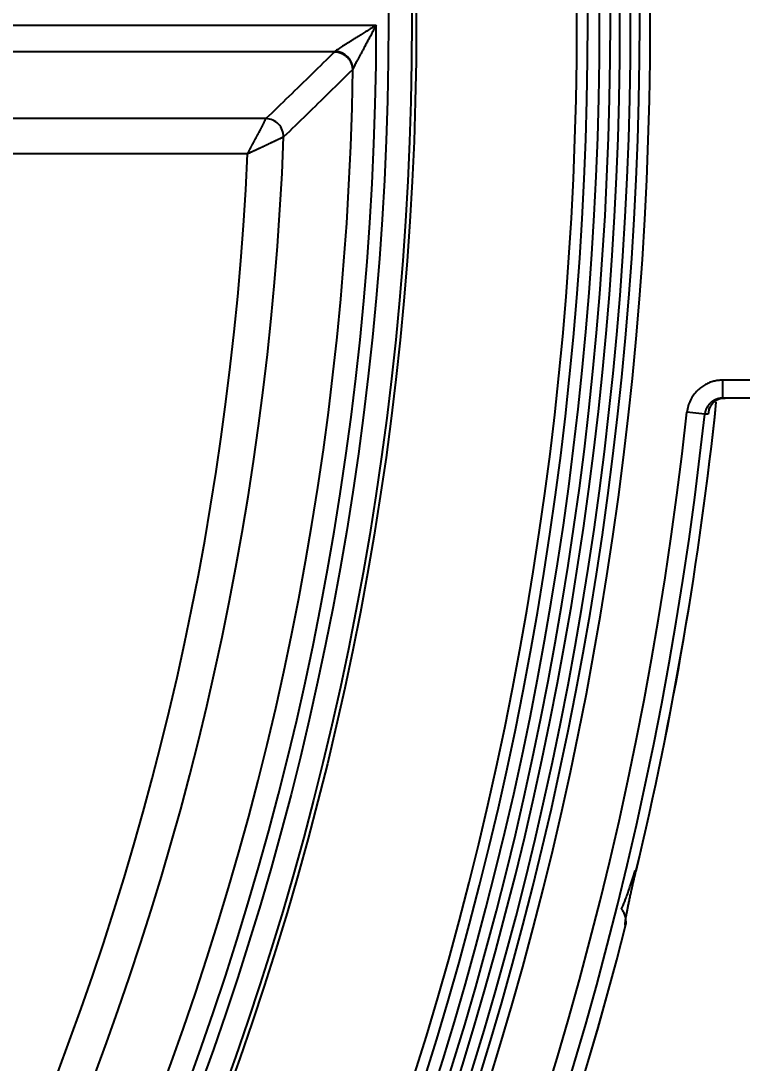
# Model space of a CAD drawing. Header units: millimetres. Extents: x -1286 to 291, y 5350 to 5880.
# Drawn here: x -976.84 to -956.68, y 5659.5 to 5688.66 of the extents above; entities that cross this region are included whole.
import ezdxf

# ---------------------------------------------------------------- set-up
doc = ezdxf.new("R2010")
doc.units = ezdxf.units.MM
doc.layers.add('dim', color=82, linetype='Continuous', lineweight=9)
doc.layers.add('粗实线层', color=7, linetype='Continuous', lineweight=35)
doc.dimstyles.new('ISO-25', dxfattribs={"dimscale": 1.5, "dimtxt": 2.5, "dimasz": 2.5, "dimexe": 1.25, "dimexo": 0.625, "dimtad": 1, "dimtxsty": 'Standard', "dimcen": 2.5, "dimadec": 0, "dimazin": 0, "dimtfac": 1, "dimtmove": 0, "dimatfit": 3, "dimfxl": 0, "dimarcsym": 0})

# ---------------------------------------------------------------- blocks, each defined once
blk = doc.blocks.new('*D39')
at = {"layer": 'Defpoints', "color": 0, "lineweight": 18, "transparency": 16777216}
for p in [(-981.514, 5754.075), (-1136.803, 5623.235)]:
    blk.add_point(p, dxfattribs=at)
at = {"layer": 'dim', "color": 0, "lineweight": -2, "transparency": 16777216}
for p, q in [((-931.597, 5796.133), (-979.219, 5756.008)), ((-1136.803, 5623.235), (-981.514, 5754.075)), ((-1139.097, 5621.302), (-1141.391, 5619.369))]:
    blk.add_line(p, q, dxfattribs=at)
at = {"layer": 'dim', "color": 0, "lineweight": 18, "transparency": 16777216}
for points in [[(-979.542, 5756.391), (-978.897, 5755.626), (-981.514, 5754.075)], [(-1139.419, 5621.684), (-1138.775, 5620.92), (-1136.803, 5623.235)]]:
    blk.add_solid(points, dxfattribs=at)
at = {"layer": 'dim', "color": 0, "lineweight": 18, "transparency": 16777216, "insert": (-942.427, 5790.849), "char_height": 3.75, "attachment_point": 5, "rotation": 40.1161}
blk.add_mtext('∅203,06', dxfattribs=at)

msp = doc.modelspace()

# ---------------------------------------------------------------- linework, layer by layer
at = {"layer": '粗实线层', "lineweight": 25}
for p, q in [((-1048.306, 5688.534), (-966.904, 5688.534)), ((-968.068, 5687.792), (-1048.306, 5687.792)), ((-969.99, 5685.921), (-1046.436, 5685.921)), ((-970.506, 5684.932), (-1046.436, 5684.932)), ((-957.219, 5678.103), (-957.219, 5678.605)), ((-947.151, 5678.605), (-957.219, 5678.605)), ((-947.151, 5678.103), (-957.219, 5678.103)), ((-957.721, 5677.654), (-958.219, 5677.708)), ((-957.623, 5677.654), (-957.721, 5677.654)), ((-959.934, 5663.348), (-959.941, 5663.357)), ((-959.933, 5663.347), (-959.934, 5663.348))]:
    msp.add_line(p, q, dxfattribs=at)
for radius in [87.342, 87.216, 86.564]:
    msp.add_circle((-1053.128, 5688.655), radius, dxfattribs=at)
for centre, radius, start, end in [((-1059.158, 5688.655), 99.915, 339.48159, 20.51841), ((-1059.158, 5688.655), 97.864, 339.20307, 20.79693), ((-1059.158, 5688.655), 98.165, 339.20307, 20.79693), ((-1059.158, 5688.655), 99.617, 339.48159, 20.51841), ((-1059.158, 5688.655), 99.066, 339.64446, 20.35554), ((-1059.158, 5688.655), 99.365, 339.64446, 20.35554), ((-1059.158, 5688.655), 98.498, 339.6435, 20.3565), ((-1059.158, 5688.655), 98.799, 339.6435, 20.3565), ((-1053.128, 5688.655), 86.224, 270.08059, 359.91941), ((-1053.128, 5688.655), 85.581, 270.90297, 359.09703), ((-1053.128, 5688.655), 83.696, 272.22396, 357.77604), ((-1053.128, 5688.655), 82.706, 272.58039, 357.41961), ((-1059.158, 5688.655), 102.317, 346.55756, 354.01923), ((-1059.158, 5688.655), 102.318, 346.5574, 354.01655), ((-1059.158, 5688.655), 102.032, 191.56871, 353.81047), ((-1059.158, 5688.655), 101.531, 191.59189, 353.81047), ((-1059.158, 5688.655), 100.442, 191.71935, 339.08959), ((-1059.158, 5688.655), 100.141, 191.71934, 339.08959), ((-1059.158, 5688.655), 100.022, 191.73334, 338.88345), ((-1059.158, 5688.655), 99.521, 191.82936, 338.86382), ((-1059.158, 5688.655), 102.401, 208.57791, 345.69153), ((-1059.158, 5688.655), 102.402, 208.57791, 345.69153), ((-960.42, 5663.472), 0.502, 345.6915, 0)]:
    msp.add_arc(centre, radius, start, end, dxfattribs=at)
for centre, major_axis, ratio, start_param, end_param in [((-968.053, 5687.314), (0.406, -0.296), 0.956303, 0.635949, 2.180143), ((-969.99, 5685.427), (-0.348, 0.362), 0.969143, 3.923252, 5.501529)]:
    msp.add_ellipse(centre, major_axis=major_axis, ratio=ratio, start_param=start_param, end_param=end_param, dxfattribs=at)
for points, degree in [([(-966.904, 5688.534), (-966.951, 5688.504), (-967.042, 5688.448), (-967.167, 5688.37), (-967.281, 5688.299), (-967.384, 5688.234), (-967.477, 5688.176), (-967.562, 5688.123), (-967.639, 5688.074), (-967.713, 5688.028), (-967.782, 5687.984), (-967.847, 5687.943), (-967.905, 5687.905), (-967.955, 5687.872), (-967.997, 5687.843), (-968.03, 5687.82), (-968.046, 5687.807), (-968.053, 5687.802)], 3), ([(-966.904, 5688.534), (-966.931, 5688.485), (-966.982, 5688.39), (-967.053, 5688.26), (-967.118, 5688.141), (-967.176, 5688.033), (-967.229, 5687.935), (-967.277, 5687.847), (-967.322, 5687.765), (-967.363, 5687.687), (-967.403, 5687.613), (-967.44, 5687.543), (-967.473, 5687.48), (-967.502, 5687.423), (-967.526, 5687.375), (-967.545, 5687.336), (-967.554, 5687.315), (-967.558, 5687.307)], 3), ([(-968.068, 5687.792), (-968.282, 5687.581), (-968.71, 5687.161), (-969.35, 5686.538), (-969.777, 5686.126), (-969.99, 5685.921)], 3), ([(-968.053, 5687.802), (-968.055, 5687.8), (-968.06, 5687.796), (-968.065, 5687.793), (-968.068, 5687.792)], 3), ([(-967.573, 5687.289), (-967.787, 5687.077), (-968.215, 5686.655), (-968.855, 5686.028), (-969.282, 5685.614), (-969.495, 5685.407)], 3), ([(-957.219, 5678.605), (-957.264, 5678.605), (-957.352, 5678.599), (-957.47, 5678.576), (-957.585, 5678.539), (-957.7, 5678.486), (-957.814, 5678.414), (-957.929, 5678.319), (-958.037, 5678.194), (-958.127, 5678.045), (-958.191, 5677.881), (-958.213, 5677.767), (-958.219, 5677.708)], 3), ([(-957.219, 5678.103), (-957.208, 5678.103), (-957.187, 5678.103), (-957.166, 5678.103), (-957.155, 5678.103)], 3), ([(-957.21, 5678.1), (-957.155, 5678.103)], 1)]:
    msp.add_open_spline(points, degree=degree, dxfattribs=at)
msp.add_rational_spline([(-968.068, 5687.792), (-967.781, 5687.783), (-967.577, 5687.575), (-967.573, 5687.289)], [1.16802093254, 0.943988443836, 0.943993022579, 1.16803466877], degree=3, dxfattribs=at)
for points, knots in [([(-967.558, 5687.307), (-967.559, 5687.305), (-967.561, 5687.303), (-967.564, 5687.299), (-967.567, 5687.295), (-967.57, 5687.292), (-967.572, 5687.29), (-967.573, 5687.289)], [0, 0, 0, 0, 0.19864, 0.397925, 0.59789, 0.798571, 1, 1, 1, 1]), ([(-970.506, 5684.932), (-970.503, 5684.937), (-970.497, 5684.948), (-970.488, 5684.964), (-970.48, 5684.981), (-970.472, 5684.997), (-970.463, 5685.012), (-970.455, 5685.028), (-970.447, 5685.044), (-970.439, 5685.059), (-970.431, 5685.074), (-970.423, 5685.089), (-970.416, 5685.104), (-970.408, 5685.118), (-970.401, 5685.133), (-970.393, 5685.147), (-970.386, 5685.161), (-970.379, 5685.175), (-970.371, 5685.188), (-970.364, 5685.202), (-970.357, 5685.215), (-970.35, 5685.228), (-970.344, 5685.241), (-970.337, 5685.254), (-970.33, 5685.266), (-970.324, 5685.278), (-970.318, 5685.29), (-970.311, 5685.302), (-970.305, 5685.314), (-970.299, 5685.325), (-970.293, 5685.336), (-970.287, 5685.347), (-970.281, 5685.358), (-970.275, 5685.369), (-970.27, 5685.379), (-970.264, 5685.39), (-970.259, 5685.4), (-970.253, 5685.41), (-970.248, 5685.419), (-970.243, 5685.429), (-970.238, 5685.438), (-970.233, 5685.447), (-970.228, 5685.456), (-970.223, 5685.465), (-970.219, 5685.473), (-970.214, 5685.482), (-970.209, 5685.49), (-970.205, 5685.498), (-970.201, 5685.506), (-970.197, 5685.513), (-970.192, 5685.521), (-970.188, 5685.528), (-970.184, 5685.535), (-970.181, 5685.542), (-970.177, 5685.549), (-970.173, 5685.556), (-970.17, 5685.562), (-970.166, 5685.569), (-970.163, 5685.575), (-970.159, 5685.581), (-970.156, 5685.587), (-970.153, 5685.592), (-970.15, 5685.598), (-970.147, 5685.603), (-970.144, 5685.609), (-970.142, 5685.614), (-970.139, 5685.619), (-970.134, 5685.629), (-970.126, 5685.644), (-970.116, 5685.664), (-970.106, 5685.683), (-970.097, 5685.701), (-970.088, 5685.719), (-970.079, 5685.737), (-970.071, 5685.754), (-970.063, 5685.77), (-970.055, 5685.785), (-970.048, 5685.8), (-970.041, 5685.815), (-970.035, 5685.828), (-970.029, 5685.841), (-970.023, 5685.853), (-970.017, 5685.864), (-970.012, 5685.875), (-970.008, 5685.885), (-970.003, 5685.894), (-969.999, 5685.902), (-969.996, 5685.909), (-969.992, 5685.916), (-969.991, 5685.92), (-969.99, 5685.921)], [0, 0, 0, 0, 0.012356, 0.024594, 0.036715, 0.048717, 0.060601, 0.072367, 0.084015, 0.095545, 0.106958, 0.118252, 0.129428, 0.140486, 0.151427, 0.162249, 0.172953, 0.18354, 0.194008, 0.204359, 0.214592, 0.224707, 0.234704, 0.244583, 0.254344, 0.263988, 0.273513, 0.282921, 0.292211, 0.301383, 0.310438, 0.319374, 0.328193, 0.336895, 0.345478, 0.353944, 0.362292, 0.370523, 0.378635, 0.386631, 0.394508, 0.402269, 0.409911, 0.417436, 0.424844, 0.432134, 0.439307, 0.446362, 0.4533, 0.460121, 0.466824, 0.47341, 0.479879, 0.486231, 0.492465, 0.498583, 0.504583, 0.510467, 0.516233, 0.521883, 0.527416, 0.532832, 0.538132, 0.543315, 0.548381, 0.553331, 0.558165, 0.562883, 0.582841, 0.602771, 0.622676, 0.642557, 0.662419, 0.682264, 0.702096, 0.721917, 0.74173, 0.761539, 0.781347, 0.801156, 0.820969, 0.84079, 0.860622, 0.880468, 0.900331, 0.920213, 0.940118, 0.960049, 0.980009, 1, 1, 1, 1]), ([(-969.495, 5685.407), (-969.496, 5685.407), (-969.498, 5685.406), (-969.501, 5685.404), (-969.504, 5685.403), (-969.508, 5685.401), (-969.512, 5685.399), (-969.516, 5685.397), (-969.52, 5685.395), (-969.525, 5685.393), (-969.53, 5685.391), (-969.535, 5685.388), (-969.541, 5685.386), (-969.546, 5685.383), (-969.552, 5685.38), (-969.558, 5685.377), (-969.565, 5685.374), (-969.572, 5685.371), (-969.579, 5685.367), (-969.586, 5685.364), (-969.593, 5685.36), (-969.601, 5685.357), (-969.609, 5685.353), (-969.618, 5685.349), (-969.626, 5685.345), (-969.635, 5685.341), (-969.644, 5685.336), (-969.653, 5685.332), (-969.663, 5685.327), (-969.673, 5685.323), (-969.683, 5685.318), (-969.693, 5685.313), (-969.704, 5685.308), (-969.715, 5685.303), (-969.726, 5685.298), (-969.738, 5685.292), (-969.749, 5685.287), (-969.761, 5685.281), (-969.773, 5685.276), (-969.786, 5685.27), (-969.799, 5685.264), (-969.811, 5685.258), (-969.824, 5685.252), (-969.837, 5685.246), (-969.85, 5685.239), (-969.864, 5685.233), (-969.878, 5685.226), (-969.893, 5685.219), (-969.909, 5685.211), (-969.925, 5685.204), (-969.941, 5685.196), (-969.958, 5685.187), (-969.976, 5685.179), (-969.994, 5685.17), (-970.013, 5685.162), (-970.032, 5685.152), (-970.052, 5685.143), (-970.072, 5685.133), (-970.093, 5685.123), (-970.115, 5685.113), (-970.137, 5685.103), (-970.16, 5685.092), (-970.183, 5685.081), (-970.207, 5685.07), (-970.232, 5685.059), (-970.257, 5685.047), (-970.283, 5685.035), (-970.309, 5685.023), (-970.335, 5685.011), (-970.363, 5684.998), (-970.39, 5684.985), (-970.418, 5684.972), (-970.447, 5684.959), (-970.476, 5684.945), (-970.496, 5684.936), (-970.506, 5684.932)], [0, 0, 0, 0, 0.010349, 0.020737, 0.031166, 0.041635, 0.052146, 0.0627, 0.073296, 0.083936, 0.094621, 0.10535, 0.116124, 0.126945, 0.137812, 0.148727, 0.159689, 0.1707, 0.18176, 0.19287, 0.204029, 0.215239, 0.226501, 0.237814, 0.249179, 0.260597, 0.272068, 0.283593, 0.295172, 0.306806, 0.318495, 0.33024, 0.342041, 0.353898, 0.365812, 0.377784, 0.389814, 0.401901, 0.414048, 0.426253, 0.438518, 0.450843, 0.462478, 0.474422, 0.486678, 0.499244, 0.512122, 0.525312, 0.538814, 0.552628, 0.566755, 0.581196, 0.595949, 0.611015, 0.626395, 0.642089, 0.658097, 0.674419, 0.691054, 0.708004, 0.725269, 0.742847, 0.76074, 0.778948, 0.79747, 0.816307, 0.835458, 0.854925, 0.874705, 0.894801, 0.915211, 0.935936, 0.956976, 0.978331, 1, 1, 1, 1]), ([(-957.219, 5678.103), (-957.223, 5678.103), (-957.23, 5678.103), (-957.242, 5678.102), (-957.253, 5678.102), (-957.264, 5678.101), (-957.276, 5678.1), (-957.287, 5678.098), (-957.298, 5678.097), (-957.309, 5678.095), (-957.32, 5678.092), (-957.331, 5678.09), (-957.342, 5678.087), (-957.353, 5678.085), (-957.364, 5678.082), (-957.375, 5678.078), (-957.385, 5678.075), (-957.396, 5678.071), (-957.406, 5678.067), (-957.416, 5678.063), (-957.426, 5678.058), (-957.436, 5678.054), (-957.446, 5678.049), (-957.456, 5678.044), (-957.465, 5678.039), (-957.474, 5678.034), (-957.483, 5678.028), (-957.492, 5678.022), (-957.501, 5678.017), (-957.51, 5678.011), (-957.518, 5678.005), (-957.526, 5677.999), (-957.534, 5677.992), (-957.542, 5677.986), (-957.55, 5677.98), (-957.557, 5677.973), (-957.564, 5677.966), (-957.571, 5677.96), (-957.578, 5677.953), (-957.585, 5677.946), (-957.591, 5677.939), (-957.598, 5677.932), (-957.604, 5677.925), (-957.609, 5677.918), (-957.615, 5677.911), (-957.621, 5677.904), (-957.626, 5677.897), (-957.631, 5677.89), (-957.636, 5677.883), (-957.641, 5677.876), (-957.645, 5677.869), (-957.649, 5677.862), (-957.654, 5677.855), (-957.658, 5677.848), (-957.662, 5677.841), (-957.665, 5677.834), (-957.669, 5677.827), (-957.672, 5677.821), (-957.676, 5677.814), (-957.679, 5677.807), (-957.682, 5677.801), (-957.684, 5677.794), (-957.687, 5677.787), (-957.69, 5677.781), (-957.692, 5677.775), (-957.694, 5677.768), (-957.697, 5677.762), (-957.699, 5677.756), (-957.701, 5677.75), (-957.702, 5677.744), (-957.704, 5677.738), (-957.706, 5677.732), (-957.707, 5677.726), (-957.709, 5677.72), (-957.71, 5677.715), (-957.711, 5677.709), (-957.713, 5677.704), (-957.714, 5677.699), (-957.715, 5677.693), (-957.716, 5677.688), (-957.717, 5677.683), (-957.717, 5677.678), (-957.718, 5677.673), (-957.719, 5677.668), (-957.72, 5677.664), (-957.72, 5677.659), (-957.72, 5677.656), (-957.721, 5677.654)], [0, 0, 0, 0, 0.015373, 0.030763, 0.046165, 0.061573, 0.076984, 0.092391, 0.10779, 0.123175, 0.138543, 0.153887, 0.169202, 0.184484, 0.199727, 0.214927, 0.230079, 0.245178, 0.260218, 0.275197, 0.290108, 0.304948, 0.319712, 0.334395, 0.348994, 0.363505, 0.377923, 0.392245, 0.406467, 0.420586, 0.434598, 0.448499, 0.462287, 0.475959, 0.489511, 0.502942, 0.516247, 0.529426, 0.542475, 0.555393, 0.568177, 0.580826, 0.593338, 0.60571, 0.617943, 0.630033, 0.641981, 0.653784, 0.665442, 0.676955, 0.68832, 0.699538, 0.710608, 0.72153, 0.732303, 0.742926, 0.753401, 0.763726, 0.773901, 0.783927, 0.793805, 0.803533, 0.813112, 0.822543, 0.831826, 0.840962, 0.84995, 0.858793, 0.867489, 0.87604, 0.884447, 0.892711, 0.900831, 0.908809, 0.916646, 0.924342, 0.931899, 0.939318, 0.946598, 0.953742, 0.96075, 0.967623, 0.974362, 0.980968, 0.987443, 0.993786, 1, 1, 1, 1]), ([(-957.21, 5678.1), (-957.212, 5678.1), (-957.215, 5678.099), (-957.221, 5678.098), (-957.226, 5678.098), (-957.232, 5678.097), (-957.237, 5678.096), (-957.243, 5678.095), (-957.249, 5678.094), (-957.254, 5678.093), (-957.26, 5678.092), (-957.266, 5678.09), (-957.272, 5678.089), (-957.278, 5678.088), (-957.283, 5678.086), (-957.289, 5678.084), (-957.295, 5678.083), (-957.301, 5678.081), (-957.307, 5678.079), (-957.313, 5678.077), (-957.319, 5678.075), (-957.325, 5678.073), (-957.331, 5678.071), (-957.337, 5678.068), (-957.343, 5678.066), (-957.349, 5678.063), (-957.355, 5678.061), (-957.361, 5678.058), (-957.366, 5678.055), (-957.372, 5678.052), (-957.378, 5678.049), (-957.384, 5678.046), (-957.39, 5678.043), (-957.395, 5678.04), (-957.401, 5678.037), (-957.407, 5678.033), (-957.412, 5678.03), (-957.418, 5678.026), (-957.424, 5678.022), (-957.429, 5678.019), (-957.434, 5678.015), (-957.44, 5678.011), (-957.445, 5678.007), (-957.45, 5678.003), (-957.456, 5677.999), (-957.461, 5677.994), (-957.466, 5677.99), (-957.47, 5677.987), (-957.472, 5677.984), (-957.475, 5677.982), (-957.478, 5677.979), (-957.483, 5677.974), (-957.489, 5677.969), (-957.495, 5677.962), (-957.503, 5677.954), (-957.512, 5677.944), (-957.521, 5677.933), (-957.531, 5677.92), (-957.541, 5677.906), (-957.552, 5677.889), (-957.563, 5677.872), (-957.572, 5677.855), (-957.579, 5677.84), (-957.585, 5677.826), (-957.592, 5677.81), (-957.598, 5677.794), (-957.603, 5677.777), (-957.608, 5677.759), (-957.613, 5677.74), (-957.616, 5677.72), (-957.62, 5677.699), (-957.622, 5677.677), (-957.623, 5677.662), (-957.623, 5677.654)], [0, 0, 0, 0, 0.005748, 0.011566, 0.017455, 0.023416, 0.02945, 0.035558, 0.041743, 0.048003, 0.05434, 0.060754, 0.067245, 0.073815, 0.080466, 0.087197, 0.094011, 0.10091, 0.107895, 0.114969, 0.12213, 0.129379, 0.136718, 0.144147, 0.151666, 0.159278, 0.166983, 0.174782, 0.182677, 0.190669, 0.198758, 0.206945, 0.215231, 0.223615, 0.232098, 0.24068, 0.249363, 0.258145, 0.267029, 0.276014, 0.285101, 0.294289, 0.303579, 0.31297, 0.322464, 0.332059, 0.341755, 0.351553, 0.353713, 0.358531, 0.366007, 0.376138, 0.388921, 0.404357, 0.422443, 0.44318, 0.466568, 0.492609, 0.521311, 0.552702, 0.586938, 0.624085, 0.650084, 0.677707, 0.70696, 0.73785, 0.770384, 0.804561, 0.840375, 0.877821, 0.916904, 0.95763, 1, 1, 1, 1]), ([(-957.591, 5677.862), (-957.596, 5677.839), (-957.609, 5677.774), (-957.619, 5677.702), (-957.623, 5677.654)], [0, 0, 0, 0, 0.364828, 1, 1, 1, 1]), ([(-957.155, 5678.103), (-957.169, 5678.103), (-957.187, 5678.102), (-957.205, 5678.1), (-957.21, 5678.1)], [0, 0, 0, 0, 0.724827, 1, 1, 1, 1]), ([(-960.048, 5663.815), (-960.043, 5663.82), (-960.02, 5663.866), (-959.937, 5664.073), (-959.811, 5664.43), (-959.718, 5664.721), (-959.667, 5664.888)], [0, 0, 0, 0, 0.19887, 0.44937, 0.715758, 1, 1, 1, 1]), ([(-959.941, 5663.357), (-959.941, 5663.357), (-959.942, 5663.358), (-959.942, 5663.359), (-959.943, 5663.361), (-959.943, 5663.363), (-959.944, 5663.365), (-959.944, 5663.367), (-959.945, 5663.369), (-959.945, 5663.372), (-959.945, 5663.375), (-959.945, 5663.378), (-959.945, 5663.382), (-959.945, 5663.385), (-959.945, 5663.389), (-959.945, 5663.393), (-959.945, 5663.398), (-959.945, 5663.402), (-959.944, 5663.407), (-959.944, 5663.412), (-959.944, 5663.418), (-959.943, 5663.423), (-959.943, 5663.429), (-959.942, 5663.435), (-959.941, 5663.441), (-959.941, 5663.448), (-959.94, 5663.454), (-959.939, 5663.461), (-959.938, 5663.468), (-959.937, 5663.476), (-959.936, 5663.484), (-959.935, 5663.491), (-959.931, 5663.517), (-959.924, 5663.565), (-959.911, 5663.643), (-959.894, 5663.733), (-959.875, 5663.832), (-959.853, 5663.94), (-959.829, 5664.056), (-959.803, 5664.178), (-959.782, 5664.275), (-959.767, 5664.341), (-959.759, 5664.376), (-959.751, 5664.41), (-959.743, 5664.445), (-959.736, 5664.48), (-959.728, 5664.515), (-959.72, 5664.55), (-959.711, 5664.585), (-959.703, 5664.62), (-959.695, 5664.655), (-959.687, 5664.691), (-959.678, 5664.726), (-959.67, 5664.762), (-959.662, 5664.798), (-959.653, 5664.834), (-959.647, 5664.858), (-959.644, 5664.87)], [0, 0, 0, 0, 0.007742, 0.015477, 0.023207, 0.030934, 0.038659, 0.046383, 0.054109, 0.061836, 0.069568, 0.077305, 0.085048, 0.0928, 0.100561, 0.108333, 0.116118, 0.123917, 0.13173, 0.139561, 0.14741, 0.155278, 0.163167, 0.171078, 0.179013, 0.186972, 0.194958, 0.202971, 0.211013, 0.219086, 0.227189, 0.235326, 0.243496, 0.304813, 0.366154, 0.428036, 0.49096, 0.554546, 0.61736, 0.67991, 0.742711, 0.759174, 0.775541, 0.791821, 0.808023, 0.824156, 0.840232, 0.856259, 0.872248, 0.888209, 0.904152, 0.920087, 0.936024, 0.951974, 0.967946, 0.983952, 1, 1, 1, 1]), ([(-959.644, 5664.87), (-959.643, 5664.869), (-959.644, 5664.87), (-959.653, 5664.872), (-959.66, 5664.873), (-959.668, 5664.875)], [0, 0, 0, 0, 0.549342, 0.549342, 1, 1, 1, 1]), ([(-959.941, 5663.357), (-959.931, 5663.396), (-959.926, 5663.436), (-959.925, 5663.516), (-959.929, 5663.556), (-959.946, 5663.631), (-959.959, 5663.667), (-959.983, 5663.716), (-959.992, 5663.732), (-960.01, 5663.762), (-960.02, 5663.776), (-960.037, 5663.798), (-960.044, 5663.806), (-960.051, 5663.814)], [0, 0, 0, 0, 0.231817, 0.231817, 0.463634, 0.463634, 0.695451, 0.695451, 0.811359, 0.811359, 0.927267, 0.927267, 1, 1, 1, 1])]:
    msp.add_open_spline(points, degree=3, knots=knots, dxfattribs=at)

# ---------------------------------------------------------------- dimensions: what is measured, and where the dimension line sits
at = {"layer": 'dim', "lineweight": 18}
dim = msp.add_diameter_dim_2p(p1=(-1136.803, 5623.235), p2=(-981.514, 5754.075), dimstyle='ISO-25', override={"dimasz": 2, "dimexe": 0.49975, "dimexo": 0.49975, "dimgap": 0.49975}, dxfattribs=at)
dim.commit()
dim.dimension.update_dxf_attribs({"geometry": '*D39', "text_midpoint": (-940.534, 5788.603), "dimtype": 163})

doc.saveas('drawing.dxf')
